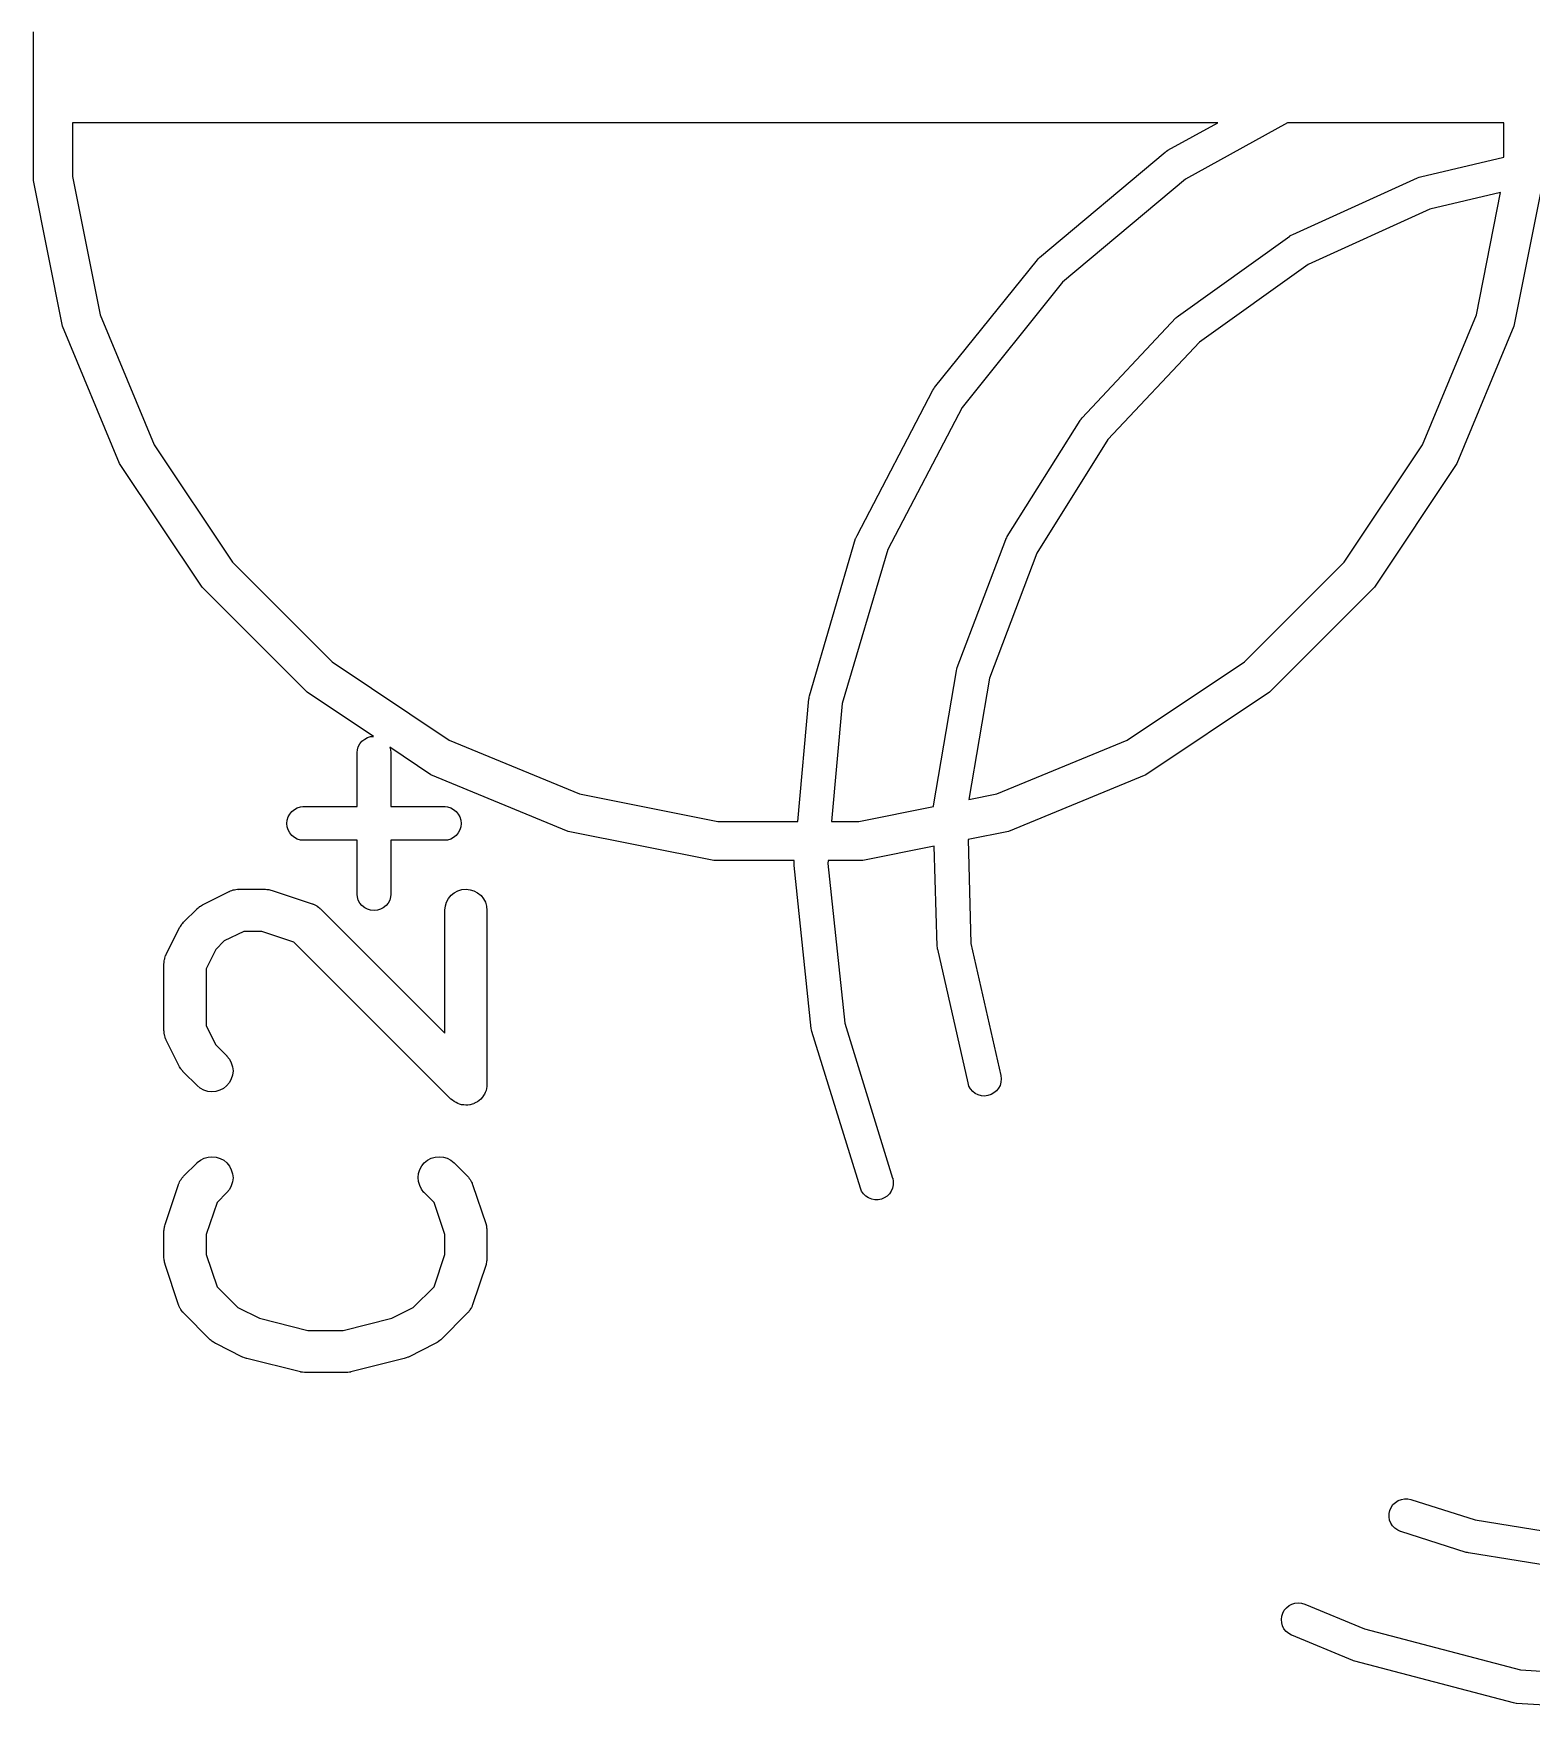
# Model space of a CAD drawing. Extents: x 70.1 to 125.9, y -110.1 to -56.7.
# Drawn here: x 113.31 to 118.65, y -85.77 to -79.79 of the extents above; entities that cross this region are included whole.
import ezdxf

# ---------------------------------------------------------------- set-up
doc = ezdxf.new("R2010")
doc.units = 0
doc.layers.add('BLACK', color=7, linetype='CONTINUOUS')

msp = doc.modelspace()

# ---------------------------------------------------------------- linework, layer by layer
at = {"layer": 'BLACK', "linetype": 'CONTINUOUS'}
for p, q in [((113.313, -80.3146), (113.313, -79.7854)), ((113.452, -80.11), (113.452, -80.3009)), ((117.529, -80.11), (113.452, -80.11)), ((117.352, -80.2073), (117.529, -80.11)), ((117.778, -80.11), (117.415, -80.3096)), ((118.548, -80.11), (117.778, -80.11)), ((118.548, -80.2321), (118.548, -80.11)), ((116.895, -80.5891), (117.342, -80.2139)), ((117.342, -80.2139), (117.343, -80.2134)), ((117.343, -80.2134), (117.347, -80.2103)), ((117.347, -80.2103), (117.352, -80.2073)), ((118.251, -80.3016), (118.548, -80.2321)), ((113.416, -80.8338), (113.313, -80.3146)), ((113.452, -80.3009), (113.55, -80.7931)), ((117.415, -80.3096), (116.977, -80.6772)), ((117.796, -80.5069), (118.24, -80.3053)), ((118.24, -80.3053), (118.241, -80.305)), ((118.241, -80.305), (118.246, -80.3033)), ((118.246, -80.3033), (118.251, -80.3016)), ((118.685, -80.323), (118.584, -80.8338)), ((118.536, -80.358), (118.284, -80.417)), ((118.45, -80.7931), (118.536, -80.358)), ((118.284, -80.417), (117.851, -80.6137)), ((117.389, -80.7967), (117.786, -80.5127)), ((117.786, -80.5122), (117.791, -80.5096)), ((117.786, -80.5127), (117.786, -80.5122)), ((117.791, -80.5096), (117.796, -80.5069)), ((116.891, -80.5929), (116.895, -80.5891)), ((116.521, -81.0523), (116.887, -80.5974)), ((116.887, -80.5974), (116.888, -80.5968)), ((116.888, -80.5968), (116.891, -80.5929)), ((117.851, -80.6137), (117.464, -80.8908)), ((116.977, -80.6772), (116.619, -81.1229)), ((113.55, -80.7931), (113.742, -81.2568)), ((117.046, -81.16), (117.38, -80.8044)), ((117.38, -80.8044), (117.381, -80.8038)), ((117.381, -80.8038), (117.385, -80.8003)), ((117.385, -80.8003), (117.389, -80.7967)), ((118.258, -81.2568), (118.45, -80.7931)), ((113.619, -81.3228), (113.416, -80.8338)), ((118.584, -80.8338), (118.381, -81.3228)), ((117.464, -80.8908), (117.138, -81.2379)), ((116.245, -81.5792), (116.515, -81.0621)), ((116.515, -81.0613), (116.518, -81.0568)), ((116.515, -81.0621), (116.515, -81.0613)), ((116.518, -81.0568), (116.521, -81.0523)), ((116.619, -81.1229), (116.354, -81.6296)), ((116.78, -81.5831), (117.039, -81.1693)), ((117.039, -81.1686), (117.043, -81.1643)), ((117.039, -81.1693), (117.039, -81.1686)), ((117.043, -81.1643), (117.046, -81.16)), ((117.138, -81.2379), (116.885, -81.6417)), ((113.742, -81.2568), (114.021, -81.674)), ((117.979, -81.674), (118.258, -81.2568)), ((113.913, -81.7629), (113.619, -81.3228)), ((118.381, -81.3228), (118.087, -81.7629)), ((116.076, -82.1499), (116.24, -81.5901)), ((116.24, -81.5901), (116.241, -81.5893)), ((116.241, -81.5893), (116.243, -81.5843)), ((116.243, -81.5843), (116.245, -81.5792)), ((116.602, -82.0497), (116.775, -81.5936)), ((116.775, -81.5928), (116.778, -81.5879)), ((116.775, -81.5936), (116.775, -81.5928)), ((116.778, -81.5879), (116.78, -81.5831)), ((116.354, -81.6296), (116.192, -82.1781)), ((116.885, -81.6417), (116.716, -82.0868)), ((114.021, -81.674), (114.376, -82.0289)), ((117.624, -82.0289), (117.979, -81.674)), ((114.287, -82.1371), (113.913, -81.7629)), ((118.087, -81.7629), (117.713, -82.1371)), ((114.376, -82.0289), (114.793, -82.3077)), ((116.517, -82.542), (116.599, -82.061)), ((116.599, -82.0601), (116.6, -82.0549)), ((116.599, -82.061), (116.599, -82.0601)), ((116.6, -82.0549), (116.602, -82.0497)), ((117.207, -82.3077), (117.624, -82.0289)), ((114.523, -82.2947), (114.287, -82.1371)), ((116.716, -82.0868), (116.643, -82.5197)), ((117.713, -82.1371), (117.273, -82.4312)), ((116.034, -82.5977), (116.073, -82.1614)), ((116.073, -82.1614), (116.074, -82.1606)), ((116.074, -82.1606), (116.075, -82.1553)), ((116.075, -82.1553), (116.076, -82.1499)), ((116.192, -82.1781), (116.154, -82.5977)), ((114.469, -82.3317), (114.475, -82.3213)), ((114.475, -82.3213), (114.482, -82.3121)), ((114.482, -82.3121), (114.492, -82.3046)), ((114.492, -82.3046), (114.502, -82.2991)), ((114.502, -82.2991), (114.513, -82.2956)), ((114.513, -82.2956), (114.523, -82.2947)), ((114.793, -82.3077), (115.257, -82.4998)), ((116.743, -82.4998), (117.207, -82.3077)), ((114.465, -82.3518), (114.466, -82.343)), ((114.465, -82.5448), (114.465, -82.3518)), ((114.466, -82.343), (114.469, -82.3317)), ((114.727, -82.4312), (114.581, -82.3337)), ((114.581, -82.3337), (114.584, -82.343)), ((114.584, -82.343), (114.585, -82.3518)), ((114.585, -82.3518), (114.585, -82.5448)), ((115.216, -82.6337), (114.727, -82.4312)), ((117.273, -82.4312), (116.784, -82.6337)), ((115.257, -82.4998), (115.749, -82.5977)), ((116.643, -82.5197), (116.743, -82.4998)), ((114.225, -82.5713), (114.232, -82.5621)), ((114.232, -82.5621), (114.242, -82.5546)), ((114.242, -82.5546), (114.252, -82.5491)), ((114.252, -82.5491), (114.263, -82.5456)), ((114.263, -82.5456), (114.272, -82.5448)), ((114.272, -82.5448), (114.465, -82.5448)), ((114.585, -82.5448), (114.778, -82.5448)), ((114.778, -82.5448), (114.787, -82.5456)), ((114.787, -82.5456), (114.798, -82.5491)), ((114.798, -82.5491), (114.808, -82.5546)), ((114.808, -82.5546), (114.818, -82.5621)), ((114.818, -82.5621), (114.825, -82.5713)), ((116.251, -82.5977), (116.517, -82.5447)), ((116.517, -82.5447), (116.517, -82.542)), ((114.215, -82.6048), (114.216, -82.593)), ((114.216, -82.6165), (114.215, -82.6048)), ((114.216, -82.593), (114.219, -82.5817)), ((114.219, -82.6278), (114.216, -82.6165)), ((114.219, -82.5817), (114.225, -82.5713)), ((114.825, -82.5713), (114.831, -82.5817)), ((114.831, -82.5817), (114.834, -82.593)), ((114.834, -82.6165), (114.831, -82.6278)), ((114.834, -82.593), (114.835, -82.6048)), ((114.835, -82.6048), (114.834, -82.6165)), ((115.749, -82.5977), (116.034, -82.5977)), ((116.154, -82.5977), (116.251, -82.5977)), ((114.225, -82.6383), (114.219, -82.6278)), ((114.232, -82.6474), (114.225, -82.6383)), ((114.242, -82.6549), (114.232, -82.6474)), ((114.252, -82.6605), (114.242, -82.6549)), ((114.263, -82.6639), (114.252, -82.6605)), ((114.272, -82.6648), (114.263, -82.6639)), ((114.465, -82.6648), (114.272, -82.6648)), ((114.465, -82.8577), (114.465, -82.6648)), ((114.778, -82.6648), (114.585, -82.6648)), ((114.585, -82.6648), (114.585, -82.8577)), ((114.787, -82.6639), (114.778, -82.6648)), ((114.798, -82.6605), (114.787, -82.6639)), ((114.808, -82.6549), (114.798, -82.6605)), ((114.818, -82.6474), (114.808, -82.6549)), ((114.825, -82.6383), (114.818, -82.6474)), ((114.831, -82.6278), (114.825, -82.6383)), ((115.735, -82.737), (115.216, -82.6337)), ((116.784, -82.6337), (116.64, -82.6624)), ((116.64, -82.6624), (116.65, -83.0322)), ((116.021, -82.737), (115.735, -82.737)), ((116.021, -82.7426), (116.021, -82.737)), ((116.021, -82.748), (116.021, -82.7426)), ((116.142, -82.737), (116.141, -82.7476)), ((116.265, -82.737), (116.142, -82.737)), ((116.52, -82.6862), (116.265, -82.737)), ((116.53, -83.0414), (116.52, -82.6862)), ((116.021, -82.7535), (116.021, -82.748)), ((116.021, -82.7543), (116.021, -82.7535)), ((116.082, -83.3346), (116.021, -82.7543)), ((116.141, -82.7476), (116.201, -83.3162)), ((113.914, -82.8948), (114.009, -82.8472)), ((114.009, -82.8472), (114.01, -82.8467)), ((114.01, -82.8467), (114.012, -82.846)), ((114.012, -82.846), (114.014, -82.8449)), ((114.014, -82.8449), (114.019, -82.8435)), ((114.019, -82.8435), (114.024, -82.8417)), ((114.024, -82.8417), (114.026, -82.8414)), ((114.026, -82.8414), (114.028, -82.8407)), ((114.028, -82.8407), (114.033, -82.8402)), ((114.033, -82.8402), (114.038, -82.8394)), ((114.038, -82.8394), (114.041, -82.8395)), ((114.041, -82.8395), (114.043, -82.8393)), ((114.043, -82.8393), (114.138, -82.8393)), ((114.138, -82.8393), (114.139, -82.8393)), ((114.139, -82.8393), (114.143, -82.8398)), ((114.143, -82.8398), (114.148, -82.8399)), ((114.148, -82.8399), (114.151, -82.8406)), ((114.151, -82.8406), (114.154, -82.8409)), ((114.154, -82.8409), (114.158, -82.8422)), ((114.158, -82.8422), (114.162, -82.8431)), ((114.162, -82.8431), (114.305, -82.8908)), ((114.466, -82.8665), (114.465, -82.8577)), ((114.585, -82.8577), (114.584, -82.8665)), ((114.79, -82.8719), (114.8, -82.8607)), ((114.8, -82.8607), (114.811, -82.8515)), ((114.811, -82.8515), (114.824, -82.8447)), ((114.824, -82.8447), (114.838, -82.8406)), ((114.838, -82.8406), (114.853, -82.8393)), ((114.853, -82.8393), (114.867, -82.8408)), ((114.867, -82.8408), (114.881, -82.8451)), ((114.881, -82.8451), (114.894, -82.8521)), ((114.894, -82.8521), (114.906, -82.8614)), ((114.906, -82.8614), (114.915, -82.8728)), ((113.847, -82.9565), (113.895, -82.9089)), ((113.895, -82.9081), (113.899, -82.9055)), ((113.895, -82.9089), (113.895, -82.9081)), ((113.899, -82.9055), (113.902, -82.9026)), ((113.902, -82.9026), (113.904, -82.9009)), ((113.904, -82.9009), (113.907, -82.899)), ((113.907, -82.899), (113.911, -82.8971)), ((113.911, -82.8971), (113.914, -82.8948)), ((114.305, -82.8908), (114.306, -82.8911)), ((114.306, -82.8911), (114.308, -82.892)), ((114.308, -82.892), (114.31, -82.8927)), ((114.31, -82.8927), (114.314, -82.8951)), ((114.314, -82.8951), (114.319, -82.8972)), ((114.319, -82.8972), (114.321, -82.8985)), ((114.321, -82.8985), (114.323, -82.8996)), ((114.323, -82.8996), (114.327, -82.9028)), ((114.327, -82.9028), (114.331, -82.9059)), ((114.331, -82.9059), (114.332, -82.9075)), ((114.332, -82.9075), (114.334, -82.9089)), ((114.334, -82.9089), (114.777, -83.3523)), ((114.469, -82.8778), (114.466, -82.8665)), ((114.475, -82.8883), (114.469, -82.8778)), ((114.482, -82.8974), (114.475, -82.8883)), ((114.492, -82.9049), (114.482, -82.8974)), ((114.502, -82.9105), (114.492, -82.9049)), ((114.513, -82.9139), (114.502, -82.9105)), ((114.525, -82.9151), (114.513, -82.9139)), ((114.537, -82.9139), (114.525, -82.9151)), ((114.548, -82.9105), (114.537, -82.9139)), ((114.558, -82.9049), (114.548, -82.9105)), ((114.568, -82.8974), (114.558, -82.9049)), ((114.575, -82.8883), (114.568, -82.8974)), ((114.581, -82.8778), (114.575, -82.8883)), ((114.584, -82.8665), (114.581, -82.8778)), ((114.777, -82.9132), (114.779, -82.8987)), ((114.777, -82.9143), (114.777, -82.9132)), ((114.777, -83.3523), (114.777, -82.9143)), ((114.779, -82.8987), (114.783, -82.8847)), ((114.783, -82.8847), (114.79, -82.8719)), ((114.915, -82.8728), (114.922, -82.8857)), ((114.922, -82.8857), (114.926, -82.8997)), ((114.926, -82.8997), (114.927, -82.9143)), ((114.927, -82.9143), (114.927, -83.5333)), ((113.785, -83.0712), (113.833, -82.976)), ((113.833, -82.975), (113.836, -82.9715)), ((113.833, -82.976), (113.833, -82.975)), ((113.836, -82.9715), (113.838, -82.9678)), ((113.838, -82.9678), (113.84, -82.9654)), ((113.84, -82.9654), (113.841, -82.9628)), ((113.841, -82.9628), (113.844, -82.9597)), ((113.844, -82.9597), (113.847, -82.9565)), ((113.992, -83.0235), (113.962, -83.054)), ((114.061, -82.9893), (113.992, -83.0235)), ((114.126, -82.9893), (114.061, -82.9893)), ((114.24, -83.0275), (114.126, -82.9893)), ((114.799, -83.5864), (114.24, -83.0275)), ((116.531, -83.0468), (116.53, -83.0414)), ((116.65, -83.0322), (116.757, -83.5023)), ((113.777, -83.1037), (113.778, -83.1015)), ((113.777, -83.1048), (113.777, -83.1037)), ((113.778, -83.0943), (113.779, -83.0892)), ((113.778, -83.0993), (113.778, -83.0943)), ((113.778, -83.1015), (113.778, -83.0993)), ((113.779, -83.0892), (113.78, -83.0871)), ((113.78, -83.0849), (113.782, -83.0801)), ((113.78, -83.0871), (113.78, -83.0849)), ((113.782, -83.0801), (113.783, -83.0752)), ((113.783, -83.0752), (113.785, -83.0733)), ((113.785, -83.0733), (113.785, -83.0712)), ((113.962, -83.054), (113.927, -83.1225)), ((116.531, -83.0522), (116.531, -83.0468)), ((116.532, -83.0531), (116.531, -83.0522)), ((116.64, -83.5289), (116.532, -83.0531)), ((113.777, -83.3429), (113.777, -83.1048)), ((113.927, -83.1225), (113.927, -83.3252)), ((113.778, -83.3451), (113.777, -83.3429)), ((113.927, -83.3252), (113.962, -83.3937)), ((116.083, -83.34), (116.082, -83.3346)), ((116.084, -83.3453), (116.083, -83.34)), ((116.201, -83.3162), (116.371, -83.868)), ((113.778, -83.3473), (113.778, -83.3451)), ((113.778, -83.3523), (113.778, -83.3473)), ((113.779, -83.3574), (113.778, -83.3523)), ((113.779, -83.3595), (113.779, -83.3574)), ((113.78, -83.3617), (113.779, -83.3595)), ((113.782, -83.3665), (113.78, -83.3617)), ((113.783, -83.3714), (113.782, -83.3665)), ((113.784, -83.3734), (113.783, -83.3714)), ((113.785, -83.3755), (113.784, -83.3734)), ((113.785, -83.3764), (113.785, -83.3755)), ((113.833, -83.4716), (113.785, -83.3764)), ((113.962, -83.3937), (114.001, -83.4327)), ((116.084, -83.3461), (116.084, -83.3453)), ((116.257, -83.9035), (116.084, -83.3461)), ((114.001, -83.4327), (114.001, -83.4334)), ((114.001, -83.4334), (114.011, -83.4449)), ((114.011, -83.4449), (114.017, -83.4579)), ((114.017, -83.4579), (114.021, -83.4719)), ((113.835, -83.4752), (113.833, -83.4716)), ((113.837, -83.4789), (113.835, -83.4752)), ((113.839, -83.4814), (113.837, -83.4789)), ((113.841, -83.484), (113.839, -83.4814)), ((113.844, -83.4871), (113.841, -83.484)), ((113.846, -83.4904), (113.844, -83.4871)), ((113.847, -83.4911), (113.846, -83.4904)), ((113.895, -83.5387), (113.847, -83.4911)), ((114.017, -83.515), (114.01, -83.5279)), ((114.021, -83.5011), (114.017, -83.515)), ((114.021, -83.4719), (114.023, -83.4865)), ((114.023, -83.4865), (114.021, -83.5011)), ((116.757, -83.5023), (116.757, -83.5031)), ((116.757, -83.5031), (116.758, -83.5147)), ((116.758, -83.5147), (116.757, -83.5264)), ((113.906, -83.548), (113.895, -83.5387)), ((113.919, -83.555), (113.906, -83.548)), ((113.933, -83.5592), (113.919, -83.555)), ((113.947, -83.5607), (113.933, -83.5592)), ((113.962, -83.5593), (113.947, -83.5607)), ((113.976, -83.5552), (113.962, -83.5593)), ((113.989, -83.5483), (113.976, -83.5552)), ((114, -83.5391), (113.989, -83.5483)), ((114.01, -83.5279), (114, -83.5391)), ((114.91, -83.5813), (114.905, -83.5867)), ((114.914, -83.5757), (114.91, -83.5813)), ((114.918, -83.5691), (114.914, -83.5755)), ((114.914, -83.5755), (114.914, -83.5756)), ((114.914, -83.5756), (114.914, -83.5757)), ((114.921, -83.5629), (114.918, -83.5691)), ((114.924, -83.5557), (114.921, -83.5626)), ((114.921, -83.5626), (114.921, -83.5628)), ((114.921, -83.5628), (114.921, -83.5629)), ((114.926, -83.5489), (114.924, -83.5557)), ((114.927, -83.5416), (114.926, -83.5487)), ((114.926, -83.5487), (114.926, -83.5488)), ((114.926, -83.5488), (114.926, -83.5489)), ((114.927, -83.5333), (114.927, -83.5341)), ((114.927, -83.5341), (114.927, -83.5341)), ((114.927, -83.5341), (114.927, -83.5341)), ((114.927, -83.5341), (114.927, -83.5344)), ((114.927, -83.5344), (114.927, -83.5416)), ((116.643, -83.54), (116.64, -83.5289)), ((116.649, -83.5502), (116.643, -83.54)), ((116.657, -83.559), (116.649, -83.5502)), ((116.666, -83.5662), (116.657, -83.559)), ((116.676, -83.5715), (116.666, -83.5662)), ((116.688, -83.5747), (116.676, -83.5715)), ((116.699, -83.5756), (116.688, -83.5747)), ((116.711, -83.5742), (116.699, -83.5756)), ((116.722, -83.5706), (116.711, -83.5742)), ((116.732, -83.5648), (116.722, -83.5706)), ((116.741, -83.5573), (116.732, -83.5648)), ((116.749, -83.5481), (116.741, -83.5573)), ((116.754, -83.5377), (116.749, -83.5481)), ((116.757, -83.5264), (116.754, -83.5377)), ((114.805, -83.5909), (114.799, -83.5864)), ((114.81, -83.5955), (114.805, -83.5909)), ((114.811, -83.5956), (114.81, -83.5955)), ((114.811, -83.5957), (114.811, -83.5956)), ((114.817, -83.599), (114.811, -83.5957)), ((114.823, -83.6025), (114.817, -83.599)), ((114.824, -83.6026), (114.823, -83.6025)), ((114.823, -83.6025), (114.823, -83.6025)), ((114.83, -83.6047), (114.824, -83.6026)), ((114.837, -83.6068), (114.83, -83.6047)), ((114.838, -83.6069), (114.837, -83.6068)), ((114.837, -83.6068), (114.837, -83.6068)), ((114.845, -83.6076), (114.838, -83.6069)), ((114.852, -83.6083), (114.845, -83.6076)), ((114.859, -83.6077), (114.852, -83.6083)), ((114.852, -83.6083), (114.852, -83.6083)), ((114.852, -83.6083), (114.852, -83.6083)), ((114.866, -83.607), (114.859, -83.6077)), ((114.867, -83.607), (114.866, -83.607)), ((114.874, -83.6049), (114.867, -83.607)), ((114.867, -83.607), (114.867, -83.607)), ((114.88, -83.6029), (114.874, -83.6049)), ((114.881, -83.6028), (114.88, -83.6029)), ((114.887, -83.5993), (114.881, -83.6028)), ((114.881, -83.6028), (114.881, -83.6028)), ((114.893, -83.5961), (114.887, -83.5993)), ((114.894, -83.596), (114.893, -83.5961)), ((114.899, -83.5914), (114.894, -83.5959)), ((114.894, -83.5959), (114.894, -83.596)), ((114.905, -83.5869), (114.899, -83.5914)), ((114.905, -83.5867), (114.905, -83.5868)), ((114.905, -83.5868), (114.905, -83.5869)), ((113.847, -83.8613), (113.895, -83.8136)), ((113.895, -83.8129), (113.907, -83.8038)), ((113.895, -83.8136), (113.895, -83.8129)), ((113.907, -83.8038), (113.92, -83.797)), ((113.92, -83.797), (113.934, -83.7929)), ((113.934, -83.7929), (113.948, -83.7917)), ((113.948, -83.7917), (113.963, -83.7933)), ((113.963, -83.7933), (113.977, -83.7976)), ((113.977, -83.7976), (113.99, -83.8046)), ((113.99, -83.8046), (114.001, -83.814)), ((114.001, -83.814), (114.01, -83.8254)), ((114.695, -83.8245), (114.704, -83.8133)), ((114.704, -83.8133), (114.716, -83.8041)), ((114.716, -83.8041), (114.729, -83.7972)), ((114.729, -83.7972), (114.743, -83.793)), ((114.743, -83.793), (114.757, -83.7917)), ((114.757, -83.7917), (114.772, -83.7931)), ((114.772, -83.7931), (114.786, -83.7974)), ((114.786, -83.7974), (114.799, -83.8043)), ((114.799, -83.8043), (114.81, -83.8136)), ((114.81, -83.8136), (114.858, -83.8613)), ((113.831, -83.8855), (113.833, -83.8809)), ((113.833, -83.8809), (113.835, -83.8763)), ((113.835, -83.8763), (113.837, -83.8745)), ((113.837, -83.8745), (113.838, -83.8726)), ((113.838, -83.8726), (113.841, -83.8686)), ((113.841, -83.8686), (113.844, -83.8645)), ((113.844, -83.8645), (113.846, -83.863)), ((113.846, -83.863), (113.847, -83.8613)), ((114.01, -83.8254), (114.017, -83.8383)), ((114.017, -83.8383), (114.021, -83.8524)), ((114.021, -83.8815), (114.017, -83.8955)), ((114.021, -83.8524), (114.023, -83.8669)), ((114.023, -83.8669), (114.021, -83.8815)), ((114.682, -83.8659), (114.684, -83.8513)), ((114.683, -83.8805), (114.682, -83.8659)), ((114.688, -83.8945), (114.683, -83.8805)), ((114.684, -83.8513), (114.688, -83.8374)), ((114.688, -83.8374), (114.695, -83.8245)), ((114.858, -83.8613), (114.859, -83.862)), ((114.859, -83.862), (114.86, -83.8637)), ((114.86, -83.8637), (114.862, -83.8652)), ((114.862, -83.8652), (114.864, -83.8694)), ((114.864, -83.8694), (114.868, -83.8734)), ((114.868, -83.8734), (114.869, -83.8754)), ((114.869, -83.8754), (114.87, -83.8772)), ((114.87, -83.8772), (114.872, -83.8819)), ((116.371, -83.868), (116.372, -83.8688)), ((116.372, -83.8688), (116.374, -83.8803)), ((116.374, -83.8803), (116.374, -83.892)), ((113.781, -84.0334), (113.829, -83.8906)), ((113.829, -83.8896), (113.83, -83.8876)), ((113.829, -83.8906), (113.829, -83.8896)), ((113.83, -83.8876), (113.831, -83.8855)), ((114.001, -83.9197), (113.966, -83.9548)), ((114.01, -83.9084), (114.001, -83.9197)), ((114.017, -83.8955), (114.01, -83.9084)), ((114.694, -83.9075), (114.688, -83.8945)), ((114.703, -83.919), (114.694, -83.9075)), ((114.704, -83.9197), (114.703, -83.919)), ((114.739, -83.9548), (114.704, -83.9197)), ((114.872, -83.8819), (114.874, -83.8864)), ((114.874, -83.8864), (114.875, -83.8886)), ((114.875, -83.8886), (114.876, -83.8906)), ((114.876, -83.8906), (114.924, -84.0334)), ((116.261, -83.9143), (116.257, -83.9035)), ((116.268, -83.924), (116.261, -83.9143)), ((116.276, -83.9323), (116.268, -83.924)), ((116.286, -83.9388), (116.276, -83.9323)), ((116.297, -83.9432), (116.286, -83.9388)), ((116.342, -83.9387), (116.332, -83.9432)), ((116.352, -83.9323), (116.342, -83.9387)), ((116.36, -83.924), (116.352, -83.9323)), ((116.367, -83.9143), (116.36, -83.924)), ((116.371, -83.9035), (116.367, -83.9143)), ((116.374, -83.892), (116.371, -83.9035)), ((113.966, -83.9548), (113.927, -84.0693)), ((114.777, -84.0693), (114.739, -83.9548)), ((116.308, -83.9455), (116.297, -83.9432)), ((116.32, -83.9455), (116.308, -83.9455)), ((116.332, -83.9432), (116.32, -83.9455)), ((113.777, -84.0561), (113.778, -84.0519)), ((113.777, -84.0571), (113.777, -84.0561)), ((113.777, -84.1524), (113.777, -84.0571)), ((113.778, -84.0477), (113.779, -84.0446)), ((113.778, -84.0519), (113.778, -84.0477)), ((113.779, -84.0415), (113.78, -84.0375)), ((113.779, -84.0446), (113.779, -84.0415)), ((113.78, -84.0375), (113.781, -84.0334)), ((114.924, -84.0334), (114.924, -84.0344)), ((114.924, -84.0344), (114.925, -84.0385)), ((114.925, -84.0385), (114.926, -84.0426)), ((114.926, -84.0426), (114.926, -84.0457)), ((114.926, -84.0457), (114.927, -84.0487)), ((114.927, -84.0487), (114.927, -84.0529)), ((114.927, -84.0529), (114.927, -84.0571)), ((114.927, -84.0571), (114.927, -84.1524)), ((113.927, -84.0693), (113.927, -84.1402)), ((114.777, -84.1402), (114.777, -84.0693)), ((113.778, -84.1566), (113.777, -84.1524)), ((113.778, -84.1608), (113.778, -84.1566)), ((113.779, -84.1638), (113.778, -84.1608)), ((113.779, -84.1669), (113.779, -84.1638)), ((113.78, -84.171), (113.779, -84.1669)), ((113.781, -84.1751), (113.78, -84.171)), ((113.781, -84.1761), (113.781, -84.1751)), ((113.829, -84.319), (113.781, -84.1761)), ((113.927, -84.1402), (113.966, -84.2547)), ((114.739, -84.2547), (114.777, -84.1402)), ((114.924, -84.1761), (114.876, -84.319)), ((114.926, -84.168), (114.924, -84.172)), ((114.924, -84.172), (114.924, -84.1761)), ((114.927, -84.1618), (114.926, -84.1649)), ((114.926, -84.1649), (114.926, -84.168)), ((114.927, -84.1524), (114.927, -84.1534)), ((114.927, -84.1534), (114.927, -84.1576)), ((114.927, -84.1576), (114.927, -84.1618)), ((113.966, -84.2547), (114.04, -84.3288)), ((114.665, -84.3288), (114.739, -84.2547)), ((113.83, -84.321), (113.829, -84.319)), ((113.83, -84.3231), (113.83, -84.321)), ((113.833, -84.3276), (113.83, -84.3231)), ((113.835, -84.3323), (113.833, -84.3276)), ((113.836, -84.3341), (113.835, -84.3323)), ((113.837, -84.3361), (113.836, -84.3341)), ((113.84, -84.3401), (113.837, -84.3361)), ((113.843, -84.3443), (113.84, -84.3401)), ((113.845, -84.3458), (113.843, -84.3443)), ((113.846, -84.3475), (113.845, -84.3458)), ((113.847, -84.3483), (113.846, -84.3475)), ((113.942, -84.4435), (113.847, -84.3483)), ((114.04, -84.3288), (114.117, -84.3673)), ((114.588, -84.3673), (114.665, -84.3288)), ((114.858, -84.3483), (114.763, -84.4435)), ((114.859, -84.3466), (114.858, -84.3483)), ((114.861, -84.3451), (114.859, -84.3466)), ((114.864, -84.3409), (114.861, -84.3451)), ((114.867, -84.337), (114.864, -84.3409)), ((114.868, -84.335), (114.867, -84.337)), ((114.869, -84.3332), (114.868, -84.335)), ((114.872, -84.3286), (114.869, -84.3332)), ((114.874, -84.3241), (114.872, -84.3286)), ((114.875, -84.322), (114.874, -84.3241)), ((114.876, -84.3199), (114.875, -84.322)), ((114.876, -84.319), (114.876, -84.3199)), ((114.117, -84.3673), (114.29, -84.4107)), ((114.29, -84.4107), (114.415, -84.4107)), ((114.415, -84.4107), (114.588, -84.3673)), ((113.945, -84.4462), (113.942, -84.4435)), ((113.948, -84.4491), (113.945, -84.4462)), ((113.951, -84.4508), (113.948, -84.4491)), ((113.954, -84.4528), (113.951, -84.4508)), ((113.957, -84.4548), (113.954, -84.4528)), ((113.961, -84.4571), (113.957, -84.4548)), ((113.962, -84.4576), (113.961, -84.4571)), ((114.057, -84.5052), (113.962, -84.4576)), ((114.743, -84.4576), (114.648, -84.5052)), ((114.747, -84.4553), (114.743, -84.4576)), ((114.75, -84.4534), (114.747, -84.4553)), ((114.753, -84.4514), (114.75, -84.4534)), ((114.755, -84.4498), (114.753, -84.4514)), ((114.759, -84.4469), (114.755, -84.4498)), ((114.762, -84.4442), (114.759, -84.4469)), ((114.763, -84.4435), (114.762, -84.4442)), ((114.057, -84.5053), (114.057, -84.5052)), ((114.058, -84.5055), (114.057, -84.5053)), ((114.064, -84.5079), (114.058, -84.5055)), ((114.071, -84.5104), (114.064, -84.5079)), ((114.071, -84.5105), (114.071, -84.5104)), ((114.071, -84.5106), (114.071, -84.5105)), ((114.072, -84.5109), (114.071, -84.5106)), ((114.263, -84.5585), (114.072, -84.5109)), ((114.632, -84.5109), (114.442, -84.5585)), ((114.633, -84.5107), (114.632, -84.5109)), ((114.64, -84.5083), (114.633, -84.5107)), ((114.633, -84.5107), (114.633, -84.5107)), ((114.646, -84.5059), (114.64, -84.5083)), ((114.647, -84.5058), (114.646, -84.5059)), ((114.648, -84.5052), (114.647, -84.5056)), ((114.647, -84.5056), (114.647, -84.5058)), ((114.264, -84.5587), (114.263, -84.5585)), ((114.265, -84.5591), (114.264, -84.5587)), ((114.271, -84.5597), (114.265, -84.5591)), ((114.277, -84.5606), (114.271, -84.5597)), ((114.279, -84.5606), (114.277, -84.5606)), ((114.28, -84.5607), (114.279, -84.5606)), ((114.281, -84.5607), (114.28, -84.5607)), ((114.424, -84.5607), (114.281, -84.5607)), ((114.425, -84.5606), (114.424, -84.5607)), ((114.426, -84.5607), (114.425, -84.5606)), ((114.432, -84.5599), (114.426, -84.5607)), ((114.438, -84.5593), (114.432, -84.5599)), ((114.44, -84.5589), (114.438, -84.5593)), ((114.441, -84.5587), (114.44, -84.5589)), ((114.442, -84.5585), (114.441, -84.5587)), ((118.162, -85.0229), (118.172, -85.0166)), ((118.172, -85.0166), (118.183, -85.0123)), ((118.183, -85.0123), (118.194, -85.0102)), ((118.194, -85.0102), (118.206, -85.0103)), ((118.206, -85.0103), (118.217, -85.0128)), ((118.217, -85.0128), (118.446, -85.0853)), ((118.139, -85.0746), (118.14, -85.0629)), ((118.141, -85.0861), (118.139, -85.0746)), ((118.14, -85.0629), (118.142, -85.0514)), ((118.142, -85.0514), (118.147, -85.0407)), ((118.147, -85.0407), (118.153, -85.0311)), ((118.153, -85.0311), (118.162, -85.0229)), ((118.146, -85.097), (118.141, -85.0861)), ((118.152, -85.1069), (118.146, -85.097)), ((118.16, -85.1154), (118.152, -85.1069)), ((118.17, -85.1221), (118.16, -85.1154)), ((118.18, -85.1269), (118.17, -85.1221)), ((118.181, -85.1272), (118.18, -85.1269)), ((118.414, -85.201), (118.181, -85.1272)), ((118.446, -85.0853), (118.917, -85.1616)), ((118.418, -85.2018), (118.414, -85.201)), ((118.422, -85.2029), (118.418, -85.2018)), ((118.422, -85.203), (118.422, -85.2029)), ((118.904, -85.281), (118.422, -85.203)), ((117.756, -85.4402), (117.757, -85.4285)), ((117.757, -85.4285), (117.761, -85.4173)), ((117.761, -85.4173), (117.766, -85.407)), ((117.766, -85.407), (117.774, -85.398)), ((117.774, -85.398), (117.783, -85.3907)), ((117.783, -85.3907), (117.793, -85.3852)), ((117.793, -85.3852), (117.804, -85.3818)), ((117.804, -85.3818), (117.816, -85.3807)), ((117.816, -85.3807), (117.828, -85.3819)), ((117.828, -85.3819), (117.839, -85.3853)), ((117.839, -85.3853), (118.052, -85.4738)), ((117.757, -85.4518), (117.756, -85.4402)), ((117.76, -85.4631), (117.757, -85.4518)), ((117.765, -85.4735), (117.76, -85.4631)), ((117.773, -85.4826), (117.765, -85.4735)), ((117.782, -85.4901), (117.773, -85.4826)), ((117.792, -85.4958), (117.782, -85.4901)), ((117.793, -85.4961), (117.792, -85.4958)), ((118.01, -85.5862), (117.793, -85.4961)), ((118.052, -85.4738), (118.607, -85.6194)), ((118.013, -85.5873), (118.01, -85.5862)), ((118.017, -85.5886), (118.013, -85.5873)), ((118.017, -85.5888), (118.017, -85.5886)), ((118.582, -85.737), (118.017, -85.5888)), ((118.607, -85.6194), (119.177, -85.6544)), ((118.587, -85.7379), (118.582, -85.737)), ((118.592, -85.7388), (118.587, -85.7379)), ((118.593, -85.7389), (118.592, -85.7388)), ((119.176, -85.7746), (118.593, -85.7389))]:
    msp.add_line(p, q, dxfattribs=at)

doc.saveas('drawing.dxf')
